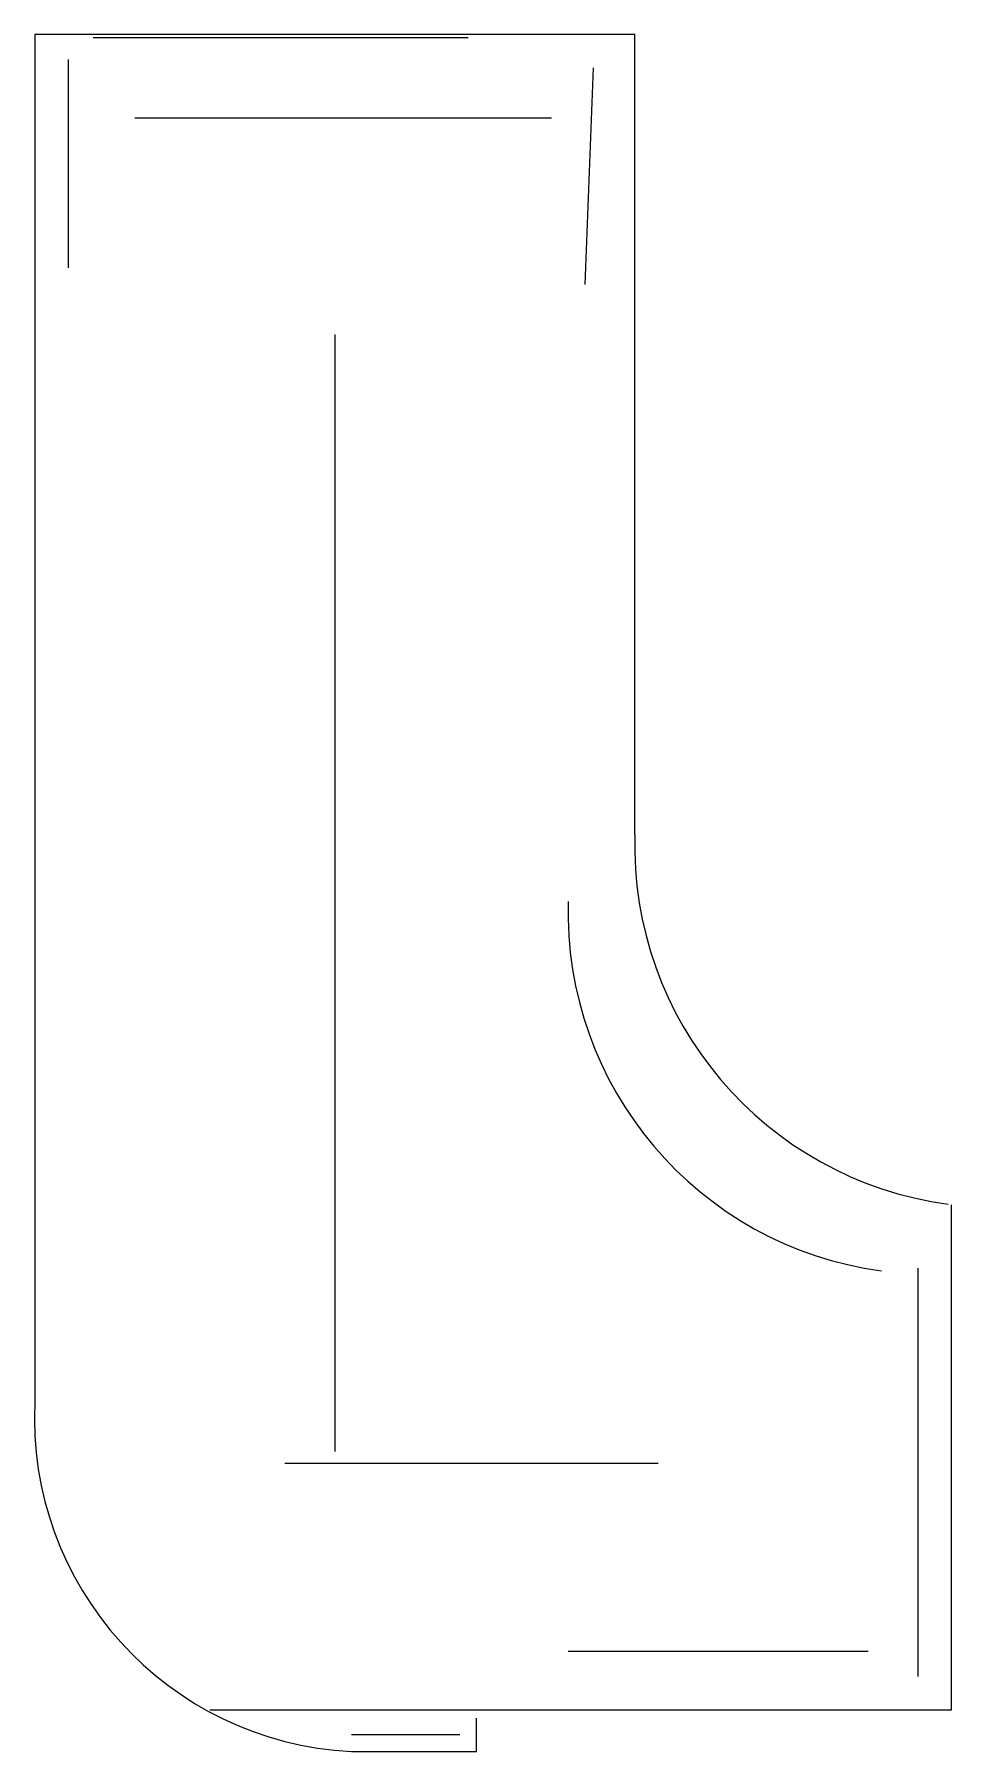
# Model space of a CAD drawing. Extents: x 111.6 to 184.2, y -141.9 to -53.5.
# Drawn here: x 168.02 to 173.53, y -97.98 to -87.67 of the extents above; entities that cross this region are included whole.
import ezdxf

# ---------------------------------------------------------------- set-up
doc = ezdxf.new("R2010")
doc.units = 0
doc.layers.add('BLACK', color=7, linetype='CONTINUOUS')

msp = doc.modelspace()

# ---------------------------------------------------------------- linework, layer by layer
at = {"layer": 'BLACK', "linetype": 'CONTINUOUS'}
for p, q in [((168.025, -87.675), (168.025, -95.875)), ((171.625, -87.675), (168.025, -87.675)), ((170.625, -87.695), (168.375, -87.695)), ((171.625, -92.475), (171.625, -87.675)), ((168.225, -87.825), (168.225, -89.075)), ((171.375, -87.875), (171.325, -89.175)), ((168.625, -88.175), (171.125, -88.175)), ((169.825, -89.475), (169.825, -96.175)), ((173.525, -97.725), (173.525, -94.695)), ((173.325, -97.525), (173.325, -95.075)), ((169.525, -96.245), (171.765, -96.245)), ((173.025, -97.375), (171.225, -97.375)), ((169.075, -97.725), (173.525, -97.725)), ((170.675, -97.975), (170.675, -97.775)), ((170.575, -97.875), (169.925, -97.875)), ((169.925, -97.975), (170.675, -97.975))]:
    msp.add_line(p, q, dxfattribs=at)
at = {"layer": 'BLACK'}
for centre, radius, start, end in [((173.795, -92.54), 2.171, 178.284, 262.284), ((173.395, -92.94), 2.171, 178.284, 262.284), ((170.025, -95.975), 2.002, 177.138, 267.138)]:
    msp.add_arc(centre, radius, start, end, dxfattribs=at)

doc.saveas('drawing.dxf')
